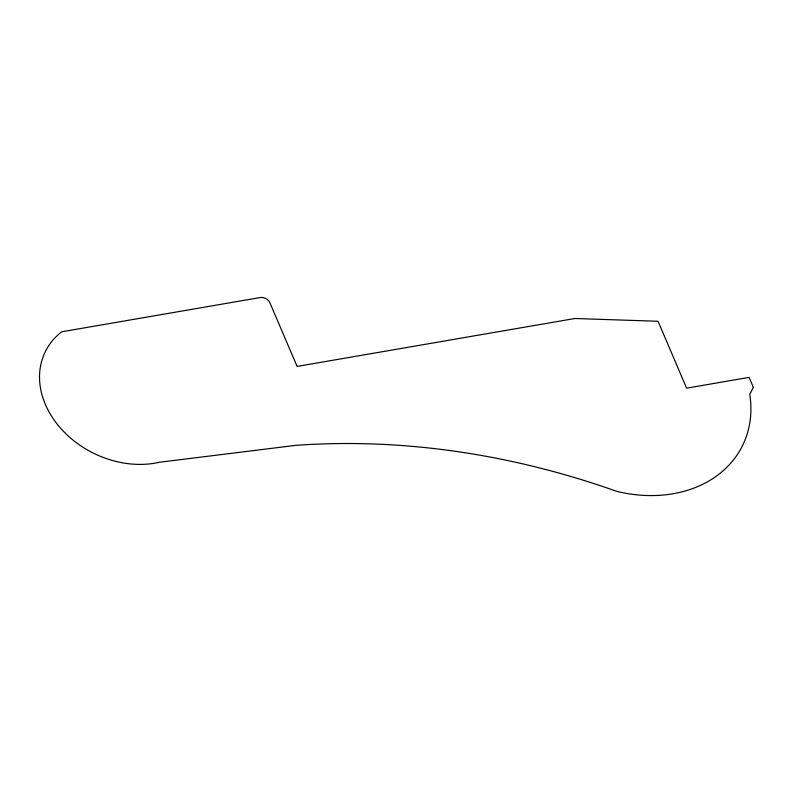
<?xml version="1.0" encoding="UTF-8"?>
<svg xmlns="http://www.w3.org/2000/svg" width="793" height="793" viewBox="0 0 793 793"><rect width="100%" height="100%" fill="white"/><g stroke="black" fill="none" stroke-linecap="round" stroke-linejoin="round"><path stroke-width="1.19" d="M753.35 387.311L749.752 394.369A127.415 100.681 26.5 0 1 616.686 491.343A686.56 542.491 26.5 0 0 295.809 445.349L159.621 462.23A88.073 69.586 26.5 0 1 55.788 422.302A88.073 69.586 26.5 0 1 61.755 331.781L260.223 297.544A7.752 6.126 26.5 0 1 269.888 302.718L297.097 366.425L574.856 318.508L658.041 321.264L686.609 388.164L749.107 377.379L753.35 387.311"/></g></svg>
